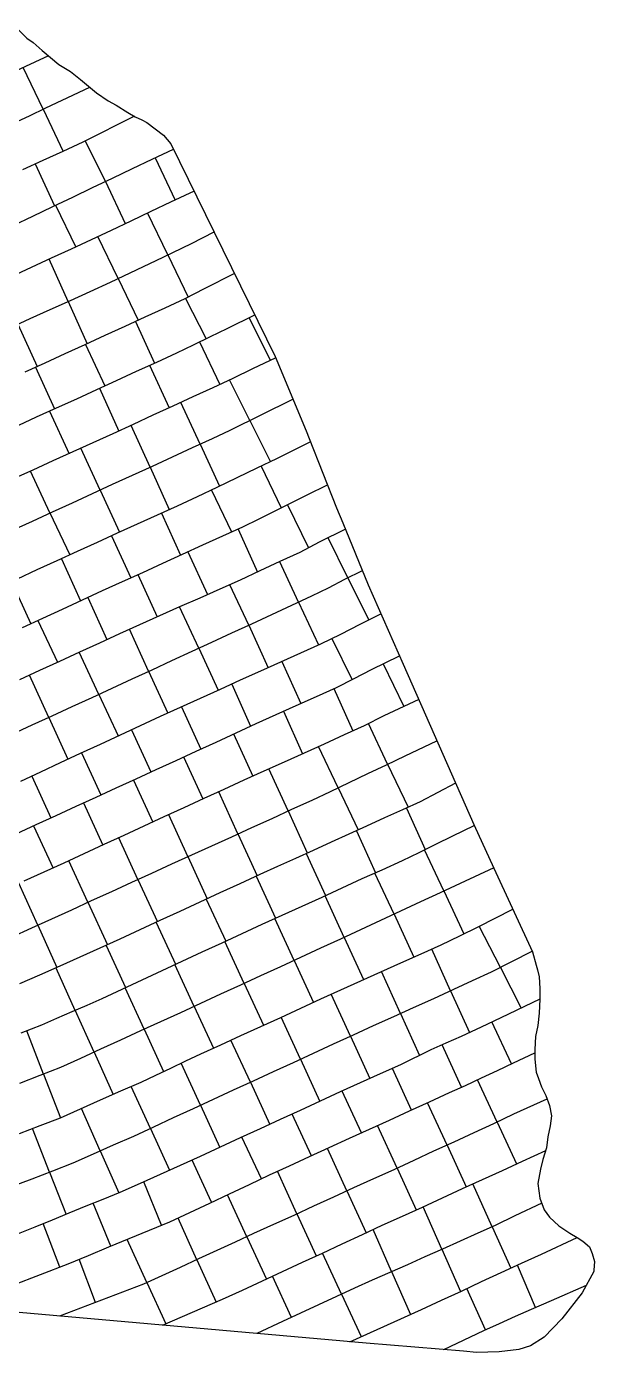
# Model space of a CAD drawing. Extents: x 720124 to 720679, y 1579628 to 1580856.
# Drawn here: x 720626.9 to 720678.5, y 1579628.4 to 1579748.8 of the extents above; entities that cross this region are included whole.
import ezdxf

# ---------------------------------------------------------------- set-up
doc = ezdxf.new("R2010")
doc.units = 0
doc.layers.add('10016_0502_PANTES', color=7, linetype='Continuous')
doc.layers.add('AGROCAD PLL', color=7, linetype='Continuous')
doc.layers.add('GT01-0010016-0502', color=30, linetype='Continuous', lineweight=25)

msp = doc.modelspace()

# ---------------------------------------------------------------- linework, layer by layer
at = {"layer": '10016_0502_PANTES'}
msp.add_lwpolyline([(720625.85, 1579748.85), (720626.91, 1579747.79), (720627.51, 1579747.39), (720628.3, 1579746.66), (720629.82, 1579745.41), (720630.88, 1579744.75), (720631.81, 1579744.02), (720633.26, 1579742.83), (720634.32, 1579742.1), (720635.05, 1579741.7), (720636.11, 1579741.04), (720636.77, 1579740.65), (720637.36, 1579740.38), (720637.83, 1579740.12), (720639.35, 1579738.99), (720640.01, 1579738.2), (720642.37, 1579733.39), (720649.49, 1579718.87), (720652.29, 1579712.11), (720652.58, 1579711.41), (720655.07, 1579705.12), (720655.64, 1579703.75), (720657.95, 1579698.14), (720661.12, 1579690.93), (720667.53, 1579676.36), (720669.37, 1579672.38), (720672.88, 1579664.78), (720673.21, 1579663.59), (720673.32, 1579663.15), (720673.48, 1579662.53), (720673.55, 1579661.47), (720673.55, 1579660.48), (720673.48, 1579659.22), (720673.35, 1579658.09), (720673.15, 1579657.1), (720673.08, 1579655.91), (720673.08, 1579655.05), (720673.21, 1579653.86), (720673.41, 1579653.27), (720673.68, 1579652.54), (720674.07, 1579651.74), (720674.41, 1579650.82), (720674.6, 1579649.89), (720674.47, 1579648.97), (720674.27, 1579647.97), (720674.14, 1579646.98), (720673.81, 1579645.92), (720673.61, 1579645.06), (720673.35, 1579643.74), (720673.55, 1579642.42), (720673.94, 1579641.36), (720674.41, 1579640.7), (720675.27, 1579639.9), (720676.26, 1579639.24), (720676.92, 1579638.85), (720677.45, 1579638.52), (720678.04, 1579637.99), (720678.31, 1579637.39), (720678.51, 1579636.66), (720678.45, 1579635.87), (720678.44, 1579635.74), (720677.38, 1579633.82), (720675.53, 1579631.44), (720673.94, 1579629.78), (720672.69, 1579628.99), (720671.63, 1579628.66), (720669.84, 1579628.46), (720667.79, 1579628.4), (720666.59, 1579628.5), (720657.75, 1579629.24), (720642.34, 1579630.6), (720625.18, 1579632.12)], dxfattribs=at)
at = {"layer": 'AGROCAD PLL', "color": 3, "true_color": 0x00ff00}
for points in [[(720628.39, 1579741.33), (720626.58, 1579745.13)], [(720628.39, 1579741.33), (720630.21, 1579737.5)], [(720628.39, 1579741.33), (720630.21, 1579737.5)], [(720627.69, 1579736.36), (720629.43, 1579732.57)], [(720634.06, 1579734.78), (720635.87, 1579730.95)], [(720629.54, 1579732.62), (720631.36, 1579728.8)], [(720639.72, 1579728.11), (720637.9, 1579731.91)], [(720635.22, 1579725.95), (720633.38, 1579729.76)], [(720630.67, 1579723.87), (720628.94, 1579727.7)], [(720635.22, 1579725.95), (720637.04, 1579722.16)], [(720635.22, 1579725.95), (720637.04, 1579722.16)], [(720630.67, 1579723.87), (720632.41, 1579720.02)], [(720630.67, 1579723.87), (720632.41, 1579720.02)], [(720626.11, 1579721.81), (720627.85, 1579717.95)], [(720626.11, 1579721.81), (720627.85, 1579717.95)], [(720636.8, 1579722.05), (720638.53, 1579718.27)], [(720642.66, 1579710.91), (720640.92, 1579714.69)], [(720638.12, 1579708.82), (720636.4, 1579712.61)], [(720647.18, 1579713.06), (720649.05, 1579709.31)], [(720647.18, 1579713.06), (720649.05, 1579709.31)], [(720633.57, 1579706.74), (720631.83, 1579710.53)], [(720642.66, 1579710.91), (720644.42, 1579707.09)], [(720642.66, 1579710.91), (720644.42, 1579707.09)], [(720638.12, 1579708.82), (720639.87, 1579704.97)], [(720638.12, 1579708.82), (720639.87, 1579704.97)], [(720648.21, 1579708.91), (720650.02, 1579705.12)], [(720629.02, 1579704.67), (720627.25, 1579708.46)], [(720633.57, 1579706.74), (720635.34, 1579702.9)], [(720633.57, 1579706.74), (720635.34, 1579702.9)], [(720643.7, 1579706.74), (720645.52, 1579702.93)], [(720629.02, 1579704.67), (720630.82, 1579700.84)], [(720629.02, 1579704.67), (720630.82, 1579700.84)], [(720639.16, 1579704.65), (720640.89, 1579700.83)], [(720634.61, 1579702.57), (720636.36, 1579698.77)], [(720630.06, 1579700.5), (720631.8, 1579696.69)], [(720637.01, 1579699.06), (720638.77, 1579695.22)], [(720625.52, 1579698.42), (720627.27, 1579694.59)], [(720632.46, 1579696.99), (720634.2, 1579693.15)], [(720627.92, 1579694.9), (720629.7, 1579691.09)], [(720637.99, 1579690.28), (720636.24, 1579694.09)], [(720647.08, 1579694.46), (720648.85, 1579690.6)], [(720647.08, 1579694.46), (720648.85, 1579690.6)], [(720654.64, 1579693.26), (720656.47, 1579689.51)], [(720633.45, 1579688.18), (720631.68, 1579692)], [(720642.54, 1579692.37), (720644.31, 1579688.55)], [(720642.54, 1579692.37), (720644.31, 1579688.55)], [(720650.1, 1579691.17), (720651.83, 1579687.36)], [(720628.91, 1579686.09), (720627.15, 1579689.92)], [(720637.99, 1579690.28), (720639.74, 1579686.48)], [(720637.99, 1579690.28), (720639.74, 1579686.48)], [(720633.45, 1579688.18), (720635.22, 1579684.4)], [(720633.45, 1579688.18), (720635.22, 1579684.4)], [(720645.54, 1579689.11), (720647.26, 1579685.29)], [(720654.82, 1579688.7), (720656.54, 1579684.86)], [(720640.99, 1579687.05), (720642.72, 1579683.2)], [(720628.91, 1579686.09), (720630.66, 1579682.28)], [(720628.91, 1579686.09), (720630.66, 1579682.28)], [(720650.26, 1579686.66), (720651.98, 1579682.79)], [(720636.44, 1579684.96), (720638.2, 1579681.13)], [(720645.71, 1579684.58), (720647.47, 1579680.75)], [(720631.9, 1579682.86), (720633.66, 1579679.05)], [(720641.17, 1579682.49), (720642.92, 1579678.68)], [(720650.66, 1579677.59), (720648.91, 1579681.4)], [(720627.37, 1579680.75), (720629.11, 1579676.97)], [(720636.62, 1579680.4), (720638.37, 1579676.58)], [(720655.2, 1579679.69), (720657.02, 1579675.86)], [(720655.2, 1579679.69), (720657.02, 1579675.86)], [(720646.11, 1579675.51), (720644.37, 1579679.33)], [(720632.07, 1579678.33), (720633.84, 1579674.49)], [(720641.56, 1579673.45), (720639.81, 1579677.25)], [(720650.66, 1579677.59), (720652.41, 1579673.77)], [(720650.66, 1579677.59), (720652.41, 1579673.77)], [(720627.52, 1579676.25), (720629.3, 1579672.4)], [(720637.01, 1579671.37), (720635.27, 1579675.15)], [(720646.11, 1579675.51), (720647.85, 1579671.7)], [(720646.11, 1579675.51), (720647.85, 1579671.7)], [(720656.87, 1579675.79), (720658.6, 1579671.98)], [(720652.31, 1579673.72), (720654.05, 1579669.9)], [(720632.46, 1579669.29), (720630.73, 1579673.06)], [(720641.56, 1579673.45), (720643.32, 1579669.61)], [(720641.56, 1579673.45), (720643.32, 1579669.61)], [(720637.01, 1579671.37), (720638.78, 1579667.52)], [(720637.01, 1579671.37), (720638.78, 1579667.52)], [(720647.76, 1579671.66), (720649.52, 1579667.84)], [(720627.92, 1579667.21), (720626.19, 1579671.02)], [(720643.22, 1579669.56), (720644.99, 1579665.76)], [(720655.76, 1579666.1), (720654.02, 1579669.89)], [(720655.76, 1579666.1), (720654.02, 1579669.89)], [(720651.21, 1579664.01), (720649.46, 1579667.81)], [(720651.21, 1579664.01), (720649.46, 1579667.81)], [(720627.92, 1579667.21), (720629.65, 1579663.38)], [(720627.92, 1579667.21), (720629.65, 1579663.38)], [(720638.68, 1579667.47), (720640.44, 1579663.67)], [(720669.95, 1579663.38), (720668.04, 1579667.12)], [(720634.14, 1579665.37), (720635.9, 1579661.55)], [(720646.67, 1579661.92), (720644.92, 1579665.73)], [(720646.67, 1579661.92), (720644.92, 1579665.73)], [(720655.76, 1579666.1), (720657.51, 1579662.27)], [(720651.21, 1579664.01), (720652.96, 1579660.2)], [(720665.42, 1579661.25), (720663.71, 1579665.04)], [(720629.57, 1579663.34), (720631.29, 1579659.48)], [(720642.13, 1579659.83), (720640.38, 1579663.64)], [(720642.13, 1579659.83), (720640.38, 1579663.64)], [(720660.87, 1579659.19), (720659.14, 1579663)], [(720669.95, 1579663.38), (720671.84, 1579659.68)], [(720669.95, 1579663.38), (720671.84, 1579659.68)], [(720646.67, 1579661.92), (720648.42, 1579658.12)], [(720656.32, 1579657.12), (720654.57, 1579660.93)], [(720665.42, 1579661.25), (720667.15, 1579657.45)], [(720665.42, 1579661.25), (720667.15, 1579657.45)], [(720633.03, 1579655.67), (720631.3, 1579659.48)], [(720633.03, 1579655.67), (720631.3, 1579659.48)], [(720642.13, 1579659.83), (720643.87, 1579656.03)], [(720660.87, 1579659.19), (720662.6, 1579655.38)], [(720660.87, 1579659.19), (720662.6, 1579655.38)], [(720651.78, 1579655.03), (720650.02, 1579658.85)], [(720670.96, 1579654.61), (720669.18, 1579658.42)], [(720628.45, 1579653.68), (720626.92, 1579657.62)], [(720628.45, 1579653.68), (720626.92, 1579657.62)], [(720637.58, 1579657.76), (720639.33, 1579653.92)], [(720647.24, 1579652.94), (720645.47, 1579656.77)], [(720656.32, 1579657.12), (720658.08, 1579653.28)], [(720656.32, 1579657.12), (720658.08, 1579653.28)], [(720633.03, 1579655.67), (720634.77, 1579651.84)], [(720666.42, 1579652.5), (720664.66, 1579656.34)], [(720642.69, 1579650.85), (720640.94, 1579654.67)], [(720651.78, 1579655.03), (720653.54, 1579651.2)], [(720651.78, 1579655.03), (720653.54, 1579651.2)], [(720661.88, 1579650.42), (720660.16, 1579654.2)], [(720669.65, 1579649.32), (720667.86, 1579653.17)], [(720669.65, 1579649.32), (720667.86, 1579653.17)], [(720638.15, 1579648.75), (720636.4, 1579652.56)], [(720647.24, 1579652.94), (720648.99, 1579649.11)], [(720647.24, 1579652.94), (720648.99, 1579649.11)], [(720657.33, 1579648.35), (720655.58, 1579652.14)], [(720642.69, 1579650.85), (720644.45, 1579647.03)], [(720642.69, 1579650.85), (720644.45, 1579647.03)], [(720665.11, 1579647.23), (720663.34, 1579651.08)], [(720665.11, 1579647.23), (720663.34, 1579651.08)], [(720633.59, 1579646.71), (720631.88, 1579650.56)], [(720652.78, 1579646.27), (720651.04, 1579650.05)], [(720628.97, 1579644.79), (720627.44, 1579648.74)], [(720638.15, 1579648.75), (720639.9, 1579644.96)], [(720638.15, 1579648.75), (720639.9, 1579644.96)], [(720669.65, 1579649.32), (720671.42, 1579645.52)], [(720648.24, 1579644.17), (720646.45, 1579647.94)], [(720665.11, 1579647.23), (720666.85, 1579643.44)], [(720633.59, 1579646.71), (720635.29, 1579642.9)], [(720633.59, 1579646.71), (720635.29, 1579642.9)], [(720643.71, 1579642.05), (720641.93, 1579645.87)], [(720660.56, 1579645.14), (720662.31, 1579641.35)], [(720646.92, 1579638.91), (720645.16, 1579642.73)], [(720646.92, 1579638.91), (720645.16, 1579642.73)], [(720656.01, 1579643.07), (720657.76, 1579639.27)], [(720634.55, 1579638.06), (720632.95, 1579641.95)], [(720664.64, 1579637.77), (720662.93, 1579641.63)], [(720664.64, 1579637.77), (720662.93, 1579641.63)], [(720629.92, 1579636.16), (720628.4, 1579640.1)], [(720642.38, 1579636.82), (720640.66, 1579640.61)], [(720642.38, 1579636.82), (720640.66, 1579640.61)], [(720651.47, 1579640.99), (720653.22, 1579637.17)], [(720646.92, 1579638.91), (720648.69, 1579635.07)], [(720660.07, 1579635.74), (720658.38, 1579639.56)], [(720660.07, 1579635.74), (720658.38, 1579639.56)], [(720664.64, 1579637.77), (720666.34, 1579633.95)], [(720633.16, 1579632.95), (720631.67, 1579636.87)], [(720633.16, 1579632.95), (720631.67, 1579636.87)], [(720642.38, 1579636.82), (720644.12, 1579632.97)], [(720673.16, 1579632.48), (720671.52, 1579636.34)], [(720660.07, 1579635.74), (720661.8, 1579631.86)], [(720655.51, 1579633.69), (720657.3, 1579629.84)]]:
    msp.add_lwpolyline(points, dxfattribs=at)
at = {"layer": 'AGROCAD PLL', "color": 5, "true_color": 0x0000ff}
for points in [[(720632.23, 1579738.44), (720634.07, 1579734.78)], [(720641.34, 1579724.14), (720643.22, 1579720.49)], [(720632.26, 1579719.95), (720634, 1579716.2)], [(720627.7, 1579717.89), (720629.43, 1579714.12)], [(720647.18, 1579713.06), (720645.35, 1579716.74)], [(720656.1, 1579698.76), (720654.31, 1579702.41)], [(720651.62, 1579696.56), (720649.91, 1579700.23)], [(720647.08, 1579694.46), (720645.38, 1579698.14)], [(720642.54, 1579692.37), (720640.79, 1579696.12)], [(720642.54, 1579692.37), (720640.79, 1579696.12)], [(720659.71, 1579681.84), (720657.96, 1579685.52)], [(720655.2, 1579679.69), (720653.42, 1579683.44)], [(720661.42, 1579677.85), (720663.13, 1579674.09)], [(720664.82, 1579670.32), (720663.07, 1579674.07)], [(720664.82, 1579670.32), (720663.07, 1579674.07)], [(720660.29, 1579668.2), (720658.54, 1579671.95)], [(720660.29, 1579668.2), (720658.54, 1579671.95)], [(720637.58, 1579657.76), (720635.85, 1579661.53)], [(720637.58, 1579657.76), (720635.85, 1579661.53)], [(720628.97, 1579644.79), (720630.48, 1579640.94)], [(720628.97, 1579644.79), (720630.48, 1579640.94)], [(720669.21, 1579639.8), (720670.89, 1579636.05)], [(720655.51, 1579633.69), (720653.78, 1579637.43)], [(720655.51, 1579633.69), (720653.78, 1579637.43)], [(720655.51, 1579633.69), (720653.78, 1579637.43)], [(720655.51, 1579633.69), (720653.78, 1579637.43)], [(720650.98, 1579631.58), (720649.26, 1579635.33)], [(720650.98, 1579631.58), (720649.26, 1579635.33)], [(720637.83, 1579634.74), (720639.55, 1579631)], [(720668.59, 1579630.45), (720666.91, 1579634.21)]]:
    msp.add_lwpolyline(points, dxfattribs=at)
at = {"layer": 'AGROCAD PLL', "color": 1, "true_color": 0xff0000}
for points in [[(720638.57, 1579736.93), (720640.39, 1579733.08)], [(720639.72, 1579728.11), (720641.58, 1579724.26)], [(720639.72, 1579728.11), (720641.58, 1579724.26)], [(720647.09, 1579722.4), (720649.05, 1579718.52)], [(720642.6, 1579720.19), (720644.47, 1579716.33)], [(720638.08, 1579718.07), (720639.85, 1579714.2)], [(720633.53, 1579715.99), (720635.29, 1579712.1)], [(720628.98, 1579713.92), (720630.76, 1579710.04)], [(720650.6, 1579705.4), (720652.53, 1579701.5)], [(720646.12, 1579703.2), (720647.89, 1579699.29)], [(720641.56, 1579701.13), (720643.34, 1579697.24)], [(720656.1, 1579698.76), (720657.99, 1579694.92)], [(720656.1, 1579698.76), (720657.99, 1579694.92)], [(720651.62, 1579696.56), (720653.43, 1579692.67)], [(720651.62, 1579696.56), (720653.43, 1579692.67)], [(720659.29, 1579690.94), (720661.17, 1579687.07)], [(720659.71, 1579681.84), (720661.57, 1579677.92)], [(720659.71, 1579681.84), (720661.57, 1579677.92)], [(720664.82, 1579670.32), (720666.63, 1579666.43)], [(720632.46, 1579669.29), (720634.24, 1579665.42)], [(720632.46, 1579669.29), (720634.24, 1579665.42)], [(720660.29, 1579668.2), (720662.1, 1579664.32)], [(720628.45, 1579653.68), (720629.98, 1579649.72)], [(720628.45, 1579653.68), (720629.98, 1579649.72)], [(720660.56, 1579645.14), (720658.79, 1579649.01)], [(720660.56, 1579645.14), (720658.79, 1579649.01)], [(720656.01, 1579643.07), (720654.23, 1579646.94)], [(720656.01, 1579643.07), (720654.23, 1579646.94)], [(720651.47, 1579640.99), (720649.69, 1579644.86)], [(720651.47, 1579640.99), (720649.69, 1579644.86)], [(720639.17, 1579639.96), (720637.55, 1579643.91)], [(720669.21, 1579639.8), (720667.46, 1579643.71)], [(720669.21, 1579639.8), (720667.46, 1579643.71)], [(720637.83, 1579634.74), (720636.03, 1579638.66)], [(720637.83, 1579634.74), (720636.03, 1579638.66)]]:
    msp.add_lwpolyline(points, dxfattribs=at)
at = {"layer": 'GT01-0010016-0502'}
for points in [[(720628.88, 1579746.19), (720625.57, 1579744.65)], [(720625.33, 1579739.9), (720627.15, 1579740.74), (720628.64, 1579741.45), (720630.14, 1579742.17), (720632.64, 1579743.34)], [(720636.7, 1579740.69), (720632, 1579738.33), (720630.19, 1579737.49), (720628.36, 1579736.67), (720626.54, 1579735.83)], [(720625.68, 1579730.78), (720627.48, 1579731.63), (720629.29, 1579732.5), (720631.1, 1579733.36), (720632.9, 1579734.23), (720634.71, 1579735.08), (720636.51, 1579735.94), (720638.32, 1579736.81), (720640.24, 1579737.72)], [(720642.12, 1579733.9), (720639.99, 1579732.9), (720638.18, 1579732.04), (720636.37, 1579731.18), (720634.57, 1579730.32), (720632.76, 1579729.47), (720630.95, 1579728.61), (720629.13, 1579727.79), (720627.31, 1579726.95), (720625.49, 1579726.12)], [(720625.4, 1579721.49), (720627.23, 1579722.31), (720629.05, 1579723.14), (720630.88, 1579723.96), (720632.69, 1579724.79), (720634.52, 1579725.61), (720639.3, 1579727.91), (720641.89, 1579729.15), (720643.93, 1579730.21)], [(720645.79, 1579726.41), (720643.05, 1579725.02), (720641.28, 1579724.11), (720639.46, 1579723.27), (720637.65, 1579722.44), (720635.83, 1579721.6), (720634.01, 1579720.77), (720632.2, 1579719.92), (720630.37, 1579719.1), (720628.55, 1579718.28), (720626.74, 1579717.44)], [(720626.19, 1579712.63), (720627.81, 1579713.38), (720629.62, 1579714.21), (720631.45, 1579715.04), (720633.27, 1579715.87), (720635.08, 1579716.7), (720636.9, 1579717.53), (720638.73, 1579718.36), (720640.55, 1579719.19), (720642.07, 1579719.93), (720643.61, 1579720.68), (720645.13, 1579721.41), (720647.63, 1579722.67)], [(720649.54, 1579718.75), (720647.44, 1579717.76), (720645.65, 1579716.88), (720643.83, 1579716.03), (720642.02, 1579715.2), (720640.2, 1579714.36), (720638.38, 1579713.53), (720636.57, 1579712.69), (720634.75, 1579711.84), (720632.93, 1579711.02), (720631.11, 1579710.2), (720629.28, 1579709.38), (720627.46, 1579708.56), (720625.63, 1579707.74)], [(720625.62, 1579703.09), (720627.44, 1579703.92), (720629.24, 1579704.77), (720631.07, 1579705.59), (720632.89, 1579706.43), (720634.7, 1579707.26), (720636.52, 1579708.1), (720638.34, 1579708.92), (720640.15, 1579709.76), (720641.98, 1579710.59), (720643.8, 1579711.43), (720645.41, 1579712.18), (720651.09, 1579715.01)], [(720652.69, 1579711.12), (720649.62, 1579709.58), (720647.82, 1579708.72), (720646.01, 1579707.85), (720644.2, 1579706.98), (720642.41, 1579706.12), (720640.58, 1579705.29), (720638.76, 1579704.47), (720636.95, 1579703.63), (720635.12, 1579702.81), (720633.3, 1579701.97), (720631.49, 1579701.15), (720629.66, 1579700.31), (720627.84, 1579699.49), (720626.03, 1579698.65)], [(720626.54, 1579694.25), (720628.36, 1579695.1), (720630.17, 1579695.93), (720631.99, 1579696.78), (720633.81, 1579697.6), (720635.62, 1579698.43), (720637.45, 1579699.26), (720639.27, 1579700.09), (720641.08, 1579700.91), (720642.91, 1579701.75), (720644.73, 1579702.57), (720646.55, 1579703.39), (720648.02, 1579704.13), (720649.48, 1579704.85), (720650.94, 1579705.57), (720652.4, 1579706.29), (720654.25, 1579707.2)], [(720655.87, 1579703.18), (720653.5, 1579702.02), (720651.74, 1579701.08), (720649.92, 1579700.24), (720648.1, 1579699.39), (720646.3, 1579698.54), (720644.47, 1579697.74), (720642.63, 1579696.93), (720640.8, 1579696.13), (720638.98, 1579695.31), (720637.15, 1579694.5), (720635.33, 1579693.67), (720633.51, 1579692.84), (720631.7, 1579692.01), (720629.88, 1579691.17), (720628.06, 1579690.34), (720626.25, 1579689.5)], [(720625.58, 1579684.56), (720627.4, 1579685.4), (720629.21, 1579686.23), (720631.03, 1579687.07), (720632.85, 1579687.9), (720634.66, 1579688.75), (720636.48, 1579689.58), (720638.3, 1579690.42), (720640.11, 1579691.25), (720641.93, 1579692.09), (720643.74, 1579692.93), (720645.56, 1579693.77), (720647.38, 1579694.6), (720649.19, 1579695.44), (720651, 1579696.27), (720652.82, 1579697.12), (720654.32, 1579697.87), (720655.83, 1579698.63), (720657.43, 1579699.42)], [(720659.12, 1579695.48), (720657.19, 1579694.52), (720655.41, 1579693.63), (720653.61, 1579692.75), (720651.78, 1579691.93), (720649.97, 1579691.11), (720648.14, 1579690.28), (720646.32, 1579689.46), (720644.5, 1579688.63), (720642.68, 1579687.81), (720640.85, 1579686.99), (720639.03, 1579686.16), (720637.22, 1579685.32), (720635.4, 1579684.48), (720633.58, 1579683.64), (720631.77, 1579682.8), (720629.96, 1579681.96), (720628.15, 1579681.11), (720626.33, 1579680.27)], [(720625.94, 1579675.52), (720627.76, 1579676.36), (720629.58, 1579677.18), (720631.4, 1579678.02), (720633.22, 1579678.85), (720635.03, 1579679.68), (720636.86, 1579680.51), (720638.68, 1579681.35), (720640.49, 1579682.18), (720642.31, 1579683.02), (720644.13, 1579683.85), (720645.94, 1579684.69), (720647.76, 1579685.52), (720649.58, 1579686.36), (720651.4, 1579687.17), (720653.23, 1579687.99), (720655.05, 1579688.81), (720656.66, 1579689.61), (720658.25, 1579690.43), (720660.79, 1579691.67)], [(720662.54, 1579687.71), (720659.37, 1579686.22), (720657.57, 1579685.33), (720655.76, 1579684.51), (720653.94, 1579683.67), (720652.11, 1579682.85), (720650.3, 1579682.02), (720648.47, 1579681.2), (720646.65, 1579680.38), (720644.82, 1579679.54), (720643.01, 1579678.72), (720641.19, 1579677.88), (720639.37, 1579677.05), (720637.56, 1579676.21), (720635.74, 1579675.37), (720633.92, 1579674.53), (720632.11, 1579673.7), (720630.29, 1579672.86), (720628.47, 1579672.02), (720626.65, 1579671.22)], [(720625.54, 1579666.12), (720627.36, 1579666.96), (720629.18, 1579667.78), (720631, 1579668.62), (720632.81, 1579669.45), (720634.64, 1579670.28), (720636.46, 1579671.11), (720638.27, 1579671.95), (720640.09, 1579672.77), (720641.91, 1579673.61), (720643.74, 1579674.43), (720645.55, 1579675.25), (720647.38, 1579676.09), (720649.2, 1579676.91), (720651.01, 1579677.75), (720652.84, 1579678.57), (720654.53, 1579679.37), (720656.22, 1579680.17), (720657.91, 1579680.98), (720659.6, 1579681.78), (720661.29, 1579682.59), (720664.19, 1579683.96)], [(720665.88, 1579680.1), (720662.66, 1579678.41), (720661.05, 1579677.68), (720659.43, 1579676.95), (720657.8, 1579676.21), (720656.19, 1579675.48), (720654.57, 1579674.75), (720652.95, 1579674.01), (720651.33, 1579673.28), (720649.71, 1579672.55), (720648.09, 1579671.81), (720646.28, 1579670.98), (720644.46, 1579670.14), (720642.65, 1579669.3), (720640.83, 1579668.46), (720639.01, 1579667.63), (720637.2, 1579666.78), (720635.38, 1579665.95), (720633.56, 1579665.11), (720631.74, 1579664.3), (720629.91, 1579663.5), (720628.08, 1579662.68), (720626.25, 1579661.87)], [(720626.42, 1579657.42), (720628.28, 1579658.16), (720629.66, 1579658.77), (720631.04, 1579659.37), (720632.4, 1579659.96), (720633.78, 1579660.56), (720635.59, 1579661.41), (720637.41, 1579662.26), (720639.22, 1579663.1), (720641.03, 1579663.95), (720642.85, 1579664.79), (720644.67, 1579665.62), (720646.48, 1579666.45), (720648.3, 1579667.29), (720650.13, 1579668.11), (720651.94, 1579668.95), (720653.76, 1579669.77), (720655.58, 1579670.6), (720657.39, 1579671.44), (720659.22, 1579672.25), (720661.05, 1579673.08), (720662.57, 1579673.82), (720664.1, 1579674.58), (720665.63, 1579675.33), (720667.57, 1579676.28)], [(720669.35, 1579672.43), (720666.31, 1579671.01), (720664.49, 1579670.16), (720662.68, 1579669.32), (720660.87, 1579668.47), (720659.06, 1579667.63), (720657.25, 1579666.78), (720655.42, 1579665.94), (720653.61, 1579665.11), (720651.79, 1579664.27), (720649.97, 1579663.44), (720648.16, 1579662.6), (720646.34, 1579661.77), (720644.52, 1579660.93), (720642.71, 1579660.1), (720640.89, 1579659.26), (720639.07, 1579658.44), (720637.25, 1579657.61), (720635.43, 1579656.77), (720633.61, 1579655.94), (720631.8, 1579655.11), (720629.98, 1579654.28), (720628.11, 1579653.55), (720626.25, 1579652.82)], [(720626.24, 1579648.28), (720628.12, 1579649), (720629.98, 1579649.72), (720631.8, 1579650.53), (720633.63, 1579651.34), (720635.46, 1579652.15), (720637.3, 1579652.96), (720638.65, 1579653.6), (720640.01, 1579654.23), (720641.36, 1579654.88), (720642.73, 1579655.51), (720644.54, 1579656.34), (720646.36, 1579657.18), (720648.18, 1579658.01), (720649.99, 1579658.84), (720651.82, 1579659.67), (720653.64, 1579660.51), (720655.45, 1579661.34), (720657.27, 1579662.16), (720659.1, 1579662.98), (720660.92, 1579663.8), (720662.75, 1579664.61), (720664.58, 1579665.43), (720666.26, 1579666.25), (720667.94, 1579667.07), (720671.09, 1579668.67)], [(720625.54, 1579643.46), (720627.41, 1579644.18), (720629.27, 1579644.91), (720631.13, 1579645.63), (720632.97, 1579646.44), (720634.8, 1579647.25), (720636.63, 1579648.05), (720638.45, 1579648.88), (720640.26, 1579649.73), (720642.08, 1579650.57), (720643.89, 1579651.4), (720645.71, 1579652.24), (720647.53, 1579653.07), (720649.34, 1579653.92), (720651.16, 1579654.75), (720652.98, 1579655.59), (720654.79, 1579656.42), (720656.61, 1579657.26), (720658.43, 1579658.09), (720660.26, 1579658.92), (720662.07, 1579659.74), (720663.9, 1579660.56), (720665.72, 1579661.39), (720667.43, 1579662.18), (720669.15, 1579662.97), (720672.85, 1579664.85)], [(720673.55, 1579660.48), (720670, 1579658.81), (720668.2, 1579657.96), (720666.39, 1579657.09), (720665.01, 1579656.49), (720663.64, 1579655.89), (720660.87, 1579654.52), (720659.04, 1579653.7), (720657.21, 1579652.89), (720655.39, 1579652.06), (720653.58, 1579651.22), (720651.76, 1579650.39), (720649.94, 1579649.55), (720648.13, 1579648.72), (720646.31, 1579647.88), (720644.49, 1579647.05), (720642.68, 1579646.21), (720640.85, 1579645.39), (720639.03, 1579644.57), (720637.21, 1579643.75), (720635.38, 1579642.94), (720633.84, 1579642.3), (720632.29, 1579641.68), (720630.75, 1579641.05), (720629.21, 1579640.43), (720627.66, 1579639.79), (720626.12, 1579639.16)], [(720620.59, 1579632.56), (720630.68, 1579636.45), (720632.51, 1579637.22), (720634.36, 1579637.98), (720636.21, 1579638.74), (720638.06, 1579639.51), (720639.91, 1579640.27), (720641.73, 1579641.11), (720643.54, 1579641.97), (720645.35, 1579642.81), (720647.16, 1579643.66), (720648.96, 1579644.52), (720650.78, 1579645.36), (720652.6, 1579646.19), (720654.41, 1579647.02), (720656.24, 1579647.85), (720658.06, 1579648.68), (720659.87, 1579649.51), (720661.7, 1579650.34), (720663.52, 1579651.16), (720665.33, 1579652), (720666.79, 1579652.66), (720668.24, 1579653.34), (720669.69, 1579654.02), (720671.14, 1579654.7), (720673.08, 1579655.61)], [(720674.19, 1579651.41), (720671.16, 1579650.03), (720669.34, 1579649.18), (720667.53, 1579648.34), (720665.71, 1579647.51), (720663.89, 1579646.67), (720662.08, 1579645.84), (720660.26, 1579645), (720658.43, 1579644.18), (720656.62, 1579643.35), (720654.8, 1579642.51), (720652.98, 1579641.69), (720651.17, 1579640.85), (720649.34, 1579640.02), (720647.52, 1579639.19), (720645.85, 1579638.43), (720644.19, 1579637.66), (720642.52, 1579636.89), (720640.86, 1579636.13), (720639.19, 1579635.37), (720637.52, 1579634.6), (720629.88, 1579631.7)], [(720639.26, 1579630.87), (720644.71, 1579633.23), (720646.53, 1579634.06), (720648.34, 1579634.91), (720650.15, 1579635.75), (720651.97, 1579636.59), (720653.79, 1579637.43), (720655.59, 1579638.28), (720657.41, 1579639.11), (720659.22, 1579639.95), (720661.05, 1579640.78), (720662.87, 1579641.61), (720664.69, 1579642.44), (720666.5, 1579643.28), (720668.32, 1579644.1), (720670.15, 1579644.94), (720671.96, 1579645.77), (720674.07, 1579646.73)], [(720673.72, 1579641.96), (720671.28, 1579640.82), (720669.49, 1579639.93), (720667.9, 1579639.22), (720666.3, 1579638.51), (720664.69, 1579637.79), (720663.09, 1579637.08), (720661.5, 1579636.37), (720659.9, 1579635.66), (720658.3, 1579634.95), (720656.7, 1579634.24), (720655.06, 1579633.48), (720653.43, 1579632.72), (720651.79, 1579631.96), (720650.15, 1579631.2), (720647.81, 1579630.11)], [(720656.26, 1579629.37), (720662.79, 1579632.31), (720664.61, 1579633.15), (720666.41, 1579633.98), (720668.23, 1579634.83), (720670.04, 1579635.66), (720671.86, 1579636.5), (720673.68, 1579637.34), (720676.92, 1579638.84)], [(720677.75, 1579634.47), (720674.58, 1579633.08), (720672.74, 1579632.3), (720671.3, 1579631.66), (720669.85, 1579631.01), (720668.41, 1579630.37), (720664.77, 1579628.65)]]:
    msp.add_lwpolyline(points, dxfattribs=at)

doc.saveas('drawing.dxf')
